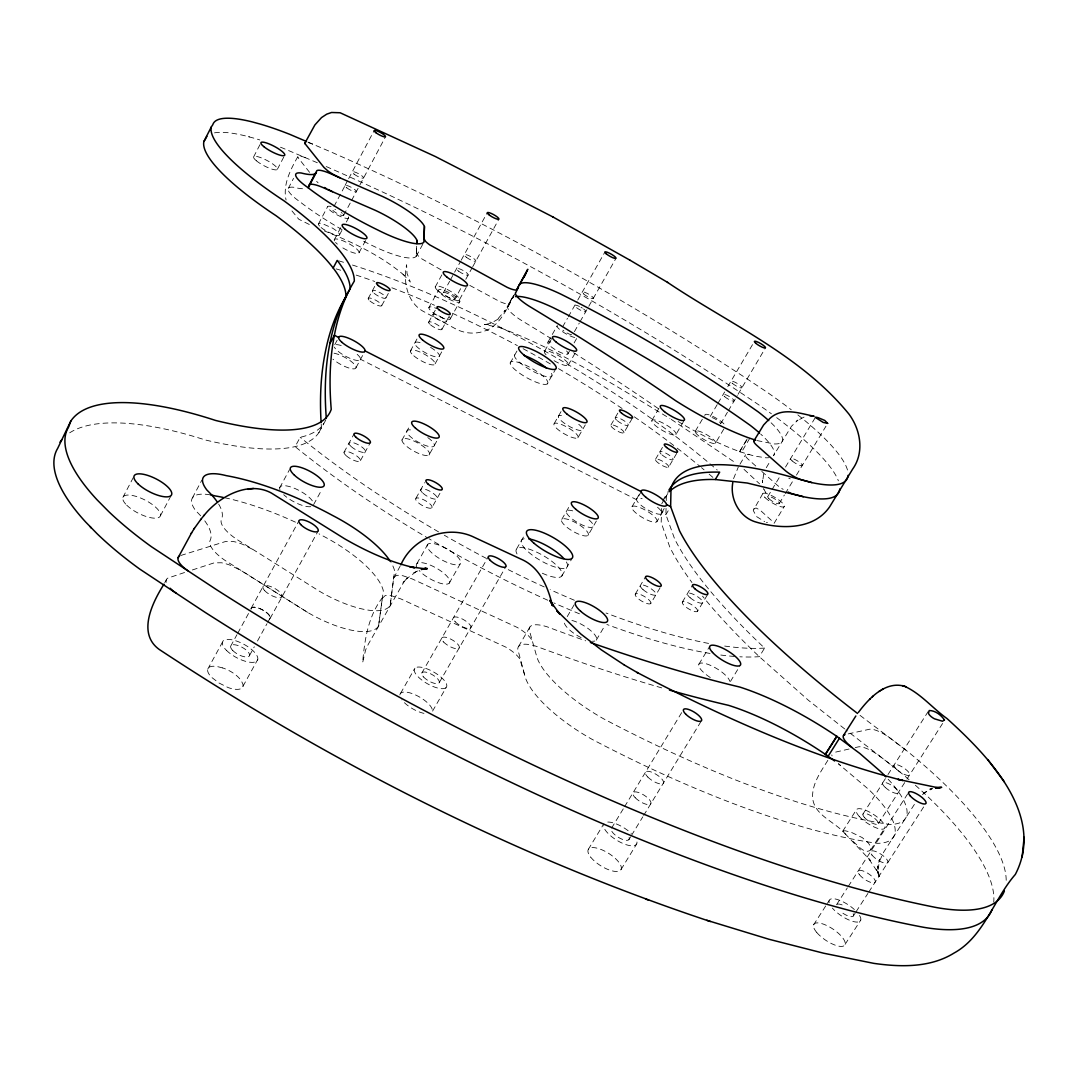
<?xml version="1.0" encoding="UTF-8"?>
<svg xmlns="http://www.w3.org/2000/svg" width="1078" height="1078" viewBox="0 0 1078 1078"><rect width="100%" height="100%" fill="white"/><g stroke="black" fill="none" stroke-linecap="round" stroke-linejoin="round"><path stroke-width="0.75" stroke-dasharray="5 3.75" d="M666.056 508.398L665.908 514.651L674.639 538.919A414.976 105.199 32.7 0 0 764.571 648.08L759.316 656.677A352.142 98.664 29.5 0 1 739.845 656.785M666.258 500.596L666.379 495.92A416.445 105.86 32.7 0 1 668.144 491.501M661.609 508.493L661.178 522.655L669.802 547.098A414.572 106.412 32.8 0 0 691.968 582.524M853.116 841.5C857.509 844.909 864.731 855.029 870.768 849.868L870.04 845.543L868.248 842.875L862.292 837.619L850.879 832.122L845.017 830.734L842.753 831.192L870.431 860.527L867.723 857.199L878.799 873.84L876.266 869.272L879.5 876.495L877.559 871.253L879.244 877.546L877.681 865.957L877.869 871.091L879.661 859.179L878.543 863.303L883.637 852.199L914.858 803.676M416.337 253.424L416.728 245.07M363.677 241.297A104.35 23.568 28.4 0 0 370.091 244.477A53.132 12.222 28.4 0 0 416.202 256.335L416.714 245.178M218.645 504.1A75.15 25.926 27.1 0 1 221.448 519.394A31.855 11.023 28 0 0 241.822 542.477L319.223 591.108A63.602 21.951 28.8 0 0 390.196 605.351L393.82 576.824M192.356 569.966L214.185 562.851L221.435 562.77A25.912 9.392 28 0 1 231.487 565.721L241.688 570.895L307.486 612.317A63.44 22.436 28.7 0 0 378.553 626.022L382.488 596.996M390.196 605.351L394.588 570.801A79.058 26.586 28.6 0 0 391.058 562.581M378.553 626.022L383.323 590.879A78.869 27.166 28.6 0 0 321.621 535.267A162.32 57.619 28.5 0 0 319.048 533.88M763.669 473.929L762.51 482.607L762.442 480.074L762.752 484.345M762.752 493.711L753.252 510.473L756.54 516.564L764.625 521.631M393.713 578.077L400.073 566.273M382.367 598.277L385.142 595.622A22.921 7.896 29.4 0 1 391.961 595.891L400.976 598.977L505.851 647.137A20.981 7.142 30.3 0 1 519.798 658.928L524.541 674.572A86.873 29.456 31.1 0 0 592.199 739.4A458.029 136.529 30.5 0 0 877.236 843.319A98.866 31.531 32.6 0 0 868.41 789.177L838.428 763.817M733.552 478.659L738.376 466.882M551.653 338.923A984.901 322.053 28.1 0 0 521.119 320.233A23.649 5.471 29.3 0 1 508.169 306.246L511.403 299.307A58.01 13.219 29.5 0 1 513.492 297.137M511.403 299.307L508.722 303.929A14.176 3.261 29.1 0 1 499.343 301.355L468.674 284.808M253.613 156.916L260.957 142.741M277.396 169.259L284.767 155.124M297.811 156.674C290.521 169.61 282.638 184.661 286.061 200.036M122.919 497.362L133.322 477.473M288.284 188.421L293.539 178.369M160.42 515.783L170.89 495.974M318.482 223.914L327.523 206.828M334.005 206.41L345.014 185.659M345.054 185.429L347.965 179.959M348.679 178.598L374.201 130.451M192.396 497.928L201.775 480.276M343.72 215.223L350.808 201.909M351.59 200.427L359.176 186.305M359.904 184.944L385.479 136.839M334.261 239.815L342.103 225.073M339.557 234.802L342.575 229.129M346.361 222.028L348.625 217.769M164.759 582.726L166.308 579.816M359.095 252.643L366.965 237.942M337.158 340.244L334.14 345.836A14.876 4.056 28.4 0 1 334.8 344.987M368.177 298.525L376.478 283.123M325.812 419.733A256.025 75.46 26.7 0 1 300.169 437.304L295.129 446.629A352.142 98.664 29.5 0 0 427.589 537.895M279.701 487.755L289.51 469.644M381.801 305.519L390.128 290.144M318.859 432.628L323.791 423.546M416.202 256.335L423.883 242.186M356.023 367.625L365.092 350.916M207.69 669.249L222.391 642.272M251.174 608.248L299.01 520.661M230.638 646.261L236.944 634.699M237.739 633.258L248.775 613.032M313.617 504.598L321.958 489.345M343.99 452.315L353.975 434.07M435.256 286.937L443.166 272.478M428.855 307.729L438.369 290.346M410.354 351.078L417.577 337.886M443.395 292.664L449.62 281.318M450.402 279.889L460.441 261.59M461.209 260.189L487.31 212.609M428.626 322.322L436.927 307.176M249.57 655.424L254.314 646.773M257.48 641.019L266.967 623.731M267.762 622.289L270.133 617.963M270.12 618.422L318.131 530.982M360.47 460.575L370.468 442.371M454.876 299.145A6.603 1.563 28.9 0 0 447.114 293.203A6.603 1.563 28.9 0 0 445.416 295.372A6.603 1.563 28.9 0 0 454.876 299.145L461.896 286.384M465.79 279.296L471.962 268.099M472.73 266.711L498.885 219.157M242.995 686.255L257.777 659.399M442.02 329.208L450.348 314.089M459.578 299.509L467.515 285.091M450.334 318.778L459.875 301.449M435.148 363.758L441.684 351.927M401.986 440.04L410.017 425.527M513.721 295.156L504.666 311.394L505.42 310.1L496.931 319.977L498.373 318.967L490.948 323.238L485.127 324.599L488.294 324.316L484.305 324.451L500.974 327.82L498.225 327.011C559.172 349.622 614.5 385.169 669.977 418.574M514.785 294.146C506.647 308.254 499.882 327.55 481.947 331.849C473.215 334.247 463.634 333.156 455.644 328.857L424.462 311.987C407.336 303.376 402.956 282.207 406.622 264.797L406.999 273.313L410.354 282.072L403.051 274.27L405.315 276.251C381.72 255.823 353.058 242.429 324.316 230.894M508.169 306.246L513.627 296.437M429.017 454.997A15.564 4.528 29 0 0 412.51 440.43A15.564 4.528 29 0 0 405.813 445.632A15.564 4.528 29 0 0 429.017 454.997L437.089 440.525M415.946 498.279L424.678 482.661M510.217 363.057L518.612 348.086M431.766 507.873A9.311 2.857 29.2 0 0 421.875 498.979A9.311 2.857 29.2 0 0 417.9 502.388A9.311 2.857 29.2 0 0 431.766 507.873L441.993 489.655M382.609 597.36C368.097 616.266 364.634 639.618 362.626 662.633L365.617 649.926L368.42 644.024L404.088 581.608L402.107 583.845L408.508 576.595L406.487 578.873L417.092 570.976L413.831 572.728L419.733 570.033M416.97 563.538L427.831 544.269M547.974 342.103L557.326 325.529M544.633 351.159L551.141 339.651M562.595 326.93L567.473 318.306M568.281 316.865L577.026 301.382M577.781 300.048L604.92 252.009M574.399 331.714L579.29 323.09M580.099 321.648L588.049 307.607M588.804 306.287L616.01 258.275M547.233 383.93A21.412 5.309 29.4 0 0 524.151 364.539A21.412 5.309 29.4 0 0 515.742 370.28A21.412 5.309 29.4 0 0 547.233 383.93L555.696 369.013M567.85 353.975L569.413 351.226M574.102 342.939L577.242 337.427M568.214 365.28L576.393 350.889M449.216 583.171L460.171 563.929A19 6.077 29.5 0 0 439.784 545.401A19 6.077 29.5 0 0 431.968 553.041A19 6.077 29.5 0 0 460.171 563.929M554.2 423.56L561.584 410.624M400.585 693.316L414.895 668.239M421.781 673.117L488.307 556.76M577.889 437.789A13.852 3.598 29.8 0 0 562.446 424.894A13.852 3.598 29.8 0 0 557.757 429.367A13.852 3.598 29.8 0 0 577.889 437.789L585.3 424.867M439.298 682.536L506.054 566.368M516.578 548.971L523.962 536.13M432.588 711.089L446.211 687.427A18.42 6.643 29.9 0 0 426.538 668.683A18.42 6.643 29.9 0 0 418.816 677.483A18.42 6.643 29.9 0 0 446.211 687.427M610.93 425.055L619.554 410.125M561.786 519.367L569.992 505.178M623.866 432.817A7.559 1.886 30 0 0 615.322 425.797A7.559 1.886 30 0 0 612.991 428.222A7.559 1.886 30 0 0 623.866 432.817L632.53 417.887M518.572 646.504L529.931 626.965M651.988 420.258L660.383 405.84M561.84 575.962L571.556 559.293M588.089 535.254A15.388 4.433 30.2 0 0 570.895 520.418A15.388 4.433 30.2 0 0 565.788 526.32A15.388 4.433 30.2 0 0 588.089 535.254L596.35 521.078M655.518 459.268L664.331 444.217M567.23 616.616L574.79 603.707M632.031 506.687L639.887 493.279M641.235 491.635L636.505 499.693L360.564 359.284M675.906 434.569A13.947 3.355 30.2 0 0 659.884 421.619A13.947 3.355 30.2 0 0 656.017 426.093A13.947 3.355 30.2 0 0 675.906 434.569L684.341 420.164M668.629 467.124A7.654 1.927 30.3 0 0 659.871 459.929A7.654 1.927 30.3 0 0 657.715 462.543A7.654 1.927 30.3 0 0 668.629 467.124L677.456 452.086M695.364 431.119L704.257 416M717.193 404.627L709.607 417.509A6.36 1.455 30.4 0 1 714.754 418.763A6.36 1.455 30.4 0 1 720.562 423.263M718.042 403.199L724.659 391.961M727.771 386.665L754.398 341.457M661.757 503.776L664.061 499.842M664.83 498.535L668.697 491.986M664.183 508.546L661.825 512.576L665.908 514.651L669.061 509.301M656.893 521.658A14.513 3.935 30.4 0 0 640.319 507.725A14.513 3.935 30.4 0 0 636.128 513.168A14.513 3.935 30.4 0 0 656.893 521.658L664.789 508.264M720.656 423.762L727.421 412.308M728.27 410.88L737.298 395.572M738.08 394.252L765.542 347.763M596.296 640.13L604.758 625.792M715.469 443.139A11.723 2.776 30.4 0 0 701.859 432.224A11.723 2.776 30.4 0 0 698.894 436.051A11.723 2.776 30.4 0 0 715.469 443.139L725.211 426.659M635.292 594.099L645.655 576.622M747.135 439.002L739.629 451.628A101.089 23.056 30.3 0 1 678.129 421.511M749.789 438.247L741.462 452.248L739.629 451.628L748.119 437.695M650.762 603.464A9.042 2.695 30.8 0 0 640.48 594.53A9.042 2.695 30.8 0 0 637.839 598.371A9.042 2.695 30.8 0 0 650.762 603.464L661.164 586.001M739.993 464.187L745.612 454.741M682.361 602.063L692.615 584.95M766.296 467.69L770.285 461.034M697.547 611.239A8.88 2.587 31.1 0 0 687.319 602.467A8.88 2.587 31.1 0 0 684.988 606.281A8.88 2.587 31.1 0 0 697.547 611.239L707.842 594.14M767.779 496.635L771.188 490.962M772.037 489.547L780.58 475.358M785.512 467.07L815.372 417.415M779.259 503.52L784.393 495.004M785.242 493.589L793.812 479.414M796.453 475.115L825.977 426.187M774.085 523.315L784.285 506.458M698.908 664.196L708.933 647.622M588.305 849.41L603.815 823.808M611.576 828.106L623.704 808.136M624.566 806.708L683.695 709.297M628.878 839.695L630.617 836.838M631.492 835.41L642.798 816.868M643.674 815.44L701.36 720.886M730.453 681.431L739.71 666.271M621.022 869.555L636.653 843.993M827.837 760.34C820.87 771.646 812.004 783.652 812.583 797.626C814.146 815.965 835.841 821.786 845.812 834.641M842.753 831.192L856.228 810.023M882.707 782.844L887.1 775.958M887.976 774.57L928.481 711.062M862.885 814.2L882.666 783.167M813.553 924.924L826.516 904.698M827.378 903.351L829.103 900.656M878.287 823.565L906.072 780.485M906.962 779.098L942.59 723.473M870.768 849.868L884.957 827.756M836.515 904.765L847.348 887.868M848.251 886.466L908.727 792.236M853.372 915.95L855.191 913.133M856.094 911.732L867.898 893.433M868.801 892.018L925.935 803.433M845.125 944.301L860.783 920.06M393.942 577.188L396.448 575.504A22.975 7.721 29.4 0 1 403.239 575.841L412.268 578.967L517.278 627.45A21.034 6.98 30.2 0 1 531.292 639.214L532.532 641.733M753.562 509.018L756.001 507.994L759.99 510.029L773.923 522.668M922.472 794.58L927.43 790.821L923.806 793.017L932.079 788.921M804.067 417.065L796.224 421.282L797.949 420.083L791.481 426.255L773.478 455.711A68.965 15.82 30.4 0 0 760.731 434.124M184.554 572.512L167.75 578.145A21.573 8.072 27.6 0 0 166.713 583.548M180.754 555.493L225.72 541.452L232.942 541.452A25.98 9.19 28 0 1 242.995 544.457L253.195 549.659M932.362 788.476L929.762 789.15L932.713 788.49M849.087 749.008L833.658 752.565A18.757 5.727 32.7 0 0 832.822 752.889M855.258 747.593L858.331 746.879A18.339 5.484 32.7 0 1 879.325 755.907M848.224 733.889L869.461 729.267A18.38 5.363 32.6 0 1 890.468 738.376L905.87 750.099A238.184 75.069 32.5 0 1 1006.07 883.461M248.425 136.704L249.463 136.906M757.079 440.579L773.95 443.92A69.086 15.456 30.4 0 0 769.921 421.673M766.418 522.372L767.469 522.709M739.777 451.709L754.277 456.021L765.663 457.773A68.965 15.82 30.4 0 0 769.14 457.651M305.586 157.765L304.185 157.226A12.72 2.776 28.1 0 0 298.04 157.631M311.313 143.59L312.714 144.142M317.336 162.751L282.935 148.171A134.494 30.642 28.2 0 0 278.515 146.46M307.971 142.121L330.353 151.688A815.817 227.822 29.4 0 1 763.979 390.128A164.045 36.652 30.3 0 1 791.279 409.775M309.292 224.48L298.754 219.211L289.591 208.027M441.131 269.85L422.118 259.043A15.375 3.53 28.8 0 1 417.833 255.405L416.391 252.845M307.486 612.317L230.342 563.713A31.774 11.265 28 0 1 210.129 540.482A74.961 26.492 27.1 0 0 203.769 519.542M671.298 419.396L736.476 463.486M905.87 750.099L876.441 727.744A415.38 103.987 32.7 0 1 858.883 714.485M909.05 779.69A237.618 76.754 32.6 0 0 894.659 767.671L845.974 729.941M879.325 755.907L894.659 767.671M844.68 728.917L808.473 700.336L759.316 656.677A414.572 106.412 32.8 0 1 702.533 596.161M744.022 469.361L759.599 483.874M755.772 466.019L748.523 459.538A13.933 3.261 30.7 0 1 749.358 454.7M761.796 471.423L776.281 484.386A14.068 3.328 30.9 0 0 783.194 489.385M318.118 182.883L316.649 181.347M309.588 172.359L298.054 157.631M763.547 488.644L765.879 492.767L763.925 489.129M524.541 674.572L518.707 652.783A34.375 11.521 30.6 0 1 536.359 646.342A783.531 202.866 28.2 0 0 661.703 687.872M888.151 779.219A99.095 30.831 32.6 0 1 889.377 824.4A459.026 133.483 30.5 0 1 604.286 719.174A87.089 28.81 31.1 0 1 536.184 654.656L530.133 633.15A34.456 11.279 30.6 0 1 547.664 626.992A785.067 198.244 28.2 0 0 585.718 640.831M321.082 227.512A11.885 2.803 28.2 0 0 323.171 229.088L325.704 230.611A11.858 2.102 26.9 0 0 337.832 235.489L339.031 235.354A11.885 2.803 28.2 0 0 332.374 228.051L322.053 223.523A11.885 2.803 28.2 0 0 319.546 226.057M348.41 216.867A11.898 2.735 28.2 0 1 341.982 217.136A11.898 2.735 28.2 0 1 329.073 209.415A11.898 2.735 28.2 0 1 331.081 206.491M448.974 316.406A12.154 2.978 28.9 0 1 443.974 318.562A12.154 2.978 28.9 0 1 429.435 309.184A12.154 2.978 28.9 0 1 437.021 308.685M566.57 350.956A11.629 2.735 29.5 0 1 563.268 353.517A11.629 2.735 29.5 0 1 549.214 345.108A11.629 2.735 29.5 0 1 552.569 342.588M574.763 337.508A11.656 2.668 29.5 0 1 563.673 332.428A11.656 2.668 29.5 0 1 557.056 326.176M704.945 415.367A11.75 2.695 30.4 0 1 714.175 417.051A11.75 2.695 30.4 0 1 725.305 425.904M343.127 214.091A6.374 1.455 28.2 0 1 340.621 215.048A6.374 1.455 28.2 0 1 333.021 210.506A6.374 1.455 28.2 0 1 335.554 209.563M341.187 212.487A6.374 1.455 28.2 0 1 342.305 213.323M571.704 334.8A6.306 1.442 29.5 0 1 562.905 330.178M326.203 166.551A814.065 233.037 29.4 0 1 756.257 403.132A163.775 37.528 30.3 0 1 771.403 413.79M776.659 417.658A163.775 37.528 30.3 0 1 838.374 480.801M790.241 478.848A6.711 1.563 30.9 0 1 788.759 478.16M583.602 308.982A6.333 1.388 29.5 0 1 583.724 311.542A6.333 1.388 29.5 0 1 575.194 306.395A6.333 1.388 29.5 0 1 579.506 306.489M580.948 307.257A6.333 1.388 29.5 0 1 582.349 308.106M764.571 648.08A352.493 97.546 29.5 0 1 723.89 645.951M708.596 643.418A352.493 97.546 29.5 0 1 606.038 613.005M574.372 600.257A352.493 97.546 29.5 0 1 550.171 589.653M544.242 586.944A352.493 97.546 29.5 0 1 508.264 569.656M486.38 558.404A352.493 97.546 29.5 0 1 444.325 535.227M438.584 531.899A352.493 97.546 29.5 0 1 300.169 437.304M566.381 561.961A26.398 7.964 30.1 0 1 555.224 567.109A26.398 7.964 30.1 0 1 525.983 549.699A26.398 7.964 30.1 0 1 527.304 538.69M915.343 785.202A237.618 76.754 32.6 0 1 993.727 902.111M734.482 656.448A352.142 98.664 29.5 0 1 718.554 654.737M710.038 653.443A352.142 98.664 29.5 0 1 606.847 624.472M579.465 613.8A352.142 98.664 29.5 0 1 553.849 602.925M547.759 600.23A352.142 98.664 29.5 0 1 429.017 538.744M69.666 432.83A237.012 82.79 28.2 0 1 205.157 439.932A255.742 76.309 26.6 0 0 321.419 427.414A4636.303 809.16 40.5 0 1 321.204 424.26M224.682 497.74A162.32 57.619 28.5 0 1 296.827 522.803M200.629 515.796A74.961 26.492 27.1 0 0 195.994 511.012A45.599 15.698 27.8 0 1 210.56 494.91M310.76 506.673A19.013 6.212 28.3 0 1 283.716 494.694M279.93 489.668A19.013 6.212 28.3 0 1 293.486 487.916A19.013 6.212 28.3 0 1 313.334 502.671M416.741 567.055A18.959 6.212 29.5 0 1 435.943 567.877A18.959 6.212 29.5 0 1 447.114 584.087A18.959 6.212 29.5 0 1 419.072 570.437M571.906 620.443A18.488 5.902 30.6 0 1 592.927 632.651A18.488 5.902 30.6 0 1 592.428 641.235M581.123 637.61A18.488 5.902 30.6 0 1 564.71 620.928M710.281 677.536A17.962 5.498 31.5 0 1 698.813 664.371A17.962 5.498 31.5 0 1 714.539 667.349A17.962 5.498 31.5 0 1 729.739 681.229M250.999 609.326A10.753 3.975 28.3 0 1 262.493 609.838A10.753 3.975 28.3 0 1 269.325 619.163M657.499 507.226A14.526 3.894 30.4 0 1 657.957 514.044A14.526 3.894 30.4 0 1 639.281 503.682A14.526 3.894 30.4 0 1 642.151 498.696M357.168 354.339A14.876 4.056 28.4 0 1 353.314 359.567A14.876 4.056 28.4 0 1 334.382 347.143M336.309 344.664A14.876 4.056 28.4 0 1 341.416 345.593M589.006 519.892A15.402 4.379 30.1 0 1 588.938 527.25A15.402 4.379 30.1 0 1 569.09 516.254A15.402 4.379 30.1 0 1 572.714 510.864M427.791 437.574A15.591 4.487 29 0 1 430.944 446.818A15.591 4.487 29 0 1 409.788 436.118A15.591 4.487 29 0 1 414.06 430.634M840.368 765.326A18.757 5.727 32.7 0 1 838.576 763.857M832.041 755.88A18.757 5.727 32.7 0 1 831.825 754.896M423.964 713.366A18.353 6.818 29.9 0 1 401.798 699.757M399.884 694.96A18.353 6.818 29.9 0 1 416.607 695.458A18.353 6.818 29.9 0 1 432.426 710.793M636.963 841.999A19.269 7.169 32 0 1 621.13 842.646A19.269 7.169 32 0 1 603.451 825.775M607.776 822.056A19.269 7.169 32 0 1 631.358 833.483M859.53 915.465A18.676 6.495 33.7 0 1 853.143 921.488A18.676 6.495 33.7 0 1 832.391 908.107M829.144 902.663A18.676 6.495 33.7 0 1 836.757 899.321A18.676 6.495 33.7 0 1 854.382 909.549M629.094 837.498A10.443 3.881 32 0 1 622.127 839.25A10.443 3.881 32 0 1 611.334 830.289M853.17 913.713A10.12 3.517 33.7 0 1 850.488 916.61A10.12 3.517 33.7 0 1 840.921 911.772M837.296 904.186A10.12 3.517 33.7 0 1 844.573 906.046M251.147 608.706A10.618 3.921 28.3 0 1 262.709 610.013A10.618 3.921 28.3 0 1 269.608 618.839M517.022 553.957A26.371 8.058 30.1 0 1 534.203 551.047A26.371 8.058 30.1 0 1 562.137 573.024A26.371 8.058 30.1 0 1 540.28 572.256M336.161 268.894A343.518 93.867 29.5 0 1 340.715 270.241M356.212 275.106A343.518 93.867 29.5 0 1 374.767 281.466M391.853 287.772A343.518 93.867 29.5 0 1 434.501 305.263M452.342 313.253A343.518 93.867 29.5 0 1 517.373 345.607M523.099 348.693A343.518 93.867 29.5 0 1 551.478 364.566M558.512 368.649A343.518 93.867 29.5 0 1 622.046 408.468M634.336 416.836A343.518 93.867 29.5 0 1 675.893 447.141M677.159 448.125A343.518 93.867 29.5 0 1 700.215 466.599M701.509 467.677A343.518 93.867 29.5 0 1 704.082 469.846M709.135 474.158A343.518 93.867 29.5 0 1 712.868 477.379M662.876 500.744A416.041 107.086 32.8 0 1 668.037 492.875M334.059 353.207A14.863 4.096 28.4 0 1 352.722 362.707A14.863 4.096 28.4 0 1 351.59 368.676A14.863 4.096 28.4 0 1 332.94 359.163M338.721 260.849A343.855 92.802 29.5 0 1 346.308 263.113M352.466 265.04A343.855 92.802 29.5 0 1 717.234 470.021M551.437 373.379A21.439 5.255 29.5 0 1 530.699 370.05A21.439 5.255 29.5 0 1 517.049 353.975M430.58 347.372A14.027 3.625 28.9 0 1 437.695 357.02A14.027 3.625 28.9 0 1 418.102 347.83A14.027 3.625 28.9 0 1 421.175 342.952M578.738 424.287A13.866 3.557 29.8 0 1 578.616 430.203A13.866 3.557 29.8 0 1 560.735 420.272A13.866 3.557 29.8 0 1 564.063 416.135M308.793 142.768A12.747 2.708 28.1 0 1 311.313 143.59M797.855 414.909A164.045 36.652 30.3 0 1 847.982 472.407M546.074 354.756A13.798 3.301 29.5 0 1 552.974 352.829A13.798 3.301 29.5 0 1 568.524 364.485A13.798 3.301 29.5 0 1 553.607 360.416M214.482 132.863A134.494 30.642 28.2 0 1 244.976 135.788L253.667 138.092A134.494 30.642 28.2 0 1 259.798 139.938M573.631 352.708A984.901 322.053 28.1 0 1 659.359 409.317M342.009 229.614A104.35 23.568 28.4 0 1 299.644 201.573A30.75 7.074 28.1 0 1 293.795 187.276A48.16 10.861 27.8 0 0 305.034 188.663M334.49 240.92A14.014 3.342 28.3 0 1 347.399 242.846A14.014 3.342 28.3 0 1 358.475 253.33A14.014 3.342 28.3 0 1 339.853 245.986M337.387 244.113A14.014 3.342 28.3 0 1 335.554 242.388M222.634 667.929L218.147 666.783A19.687 7.802 28.2 0 0 211.531 677.28L219.063 683.048L228.199 687.589A19.687 7.802 28.2 0 0 242.833 683.937L241.485 681.188A19.66 8.947 27.4 0 0 222.634 667.929M896.68 769.409A9.23 2.735 32.9 0 0 909.603 774.961A9.23 2.735 32.9 0 0 899.308 765.474A9.23 2.735 32.9 0 0 896.68 769.409M871.981 855.083A10.187 3.315 33.4 0 0 887.005 863.168A10.187 3.315 33.4 0 0 878.718 852.873A10.187 3.315 33.4 0 0 871.981 855.083M455.185 621.75A10.039 3.396 29.9 0 0 470.372 628.191A10.039 3.396 29.9 0 0 460.778 618.287A10.039 3.396 29.9 0 0 455.185 621.75M647.797 777.036A10.51 3.665 31.9 0 0 663.213 783.41A10.51 3.665 31.9 0 0 652.392 772.441A10.51 3.665 31.9 0 0 647.797 777.036M264.541 590.488A10.78 3.894 28.3 0 0 281.237 597.455A10.78 3.894 28.3 0 0 271.777 586.984A10.78 3.894 28.3 0 0 264.541 590.488M764.989 497.551A12.505 3.032 30.9 0 0 783.571 506.956A12.505 3.032 30.9 0 0 771.969 495.772A12.505 3.032 30.9 0 0 764.989 497.551M441.441 294.281A12.181 2.897 28.9 0 0 459.484 302.096A12.181 2.897 28.9 0 0 446.454 291.37A12.181 2.897 28.9 0 0 441.441 294.281M768.87 498.642A6.697 1.63 30.9 0 0 778.855 503.763A6.697 1.63 30.9 0 0 772.818 497.834A6.697 1.63 30.9 0 0 768.87 498.642M724.51 396.542A6.374 1.401 30.4 0 0 733.916 401.124A6.374 1.401 30.4 0 0 727.502 395.532A6.374 1.401 30.4 0 0 724.51 396.542M458.676 271.211A6.616 1.509 28.9 0 0 468.135 275.052A6.616 1.509 28.9 0 0 460.319 269.136A6.616 1.509 28.9 0 0 458.676 271.211M346.833 187.868A6.468 1.428 28.3 0 0 356.266 191.776A6.468 1.428 28.3 0 0 348.881 186.184A6.468 1.428 28.3 0 0 346.833 187.868M422.994 493.266A9.311 2.83 29.2 0 0 436.873 498.777A9.311 2.83 29.2 0 0 426.969 489.897A9.311 2.83 29.2 0 0 422.994 493.266M351.118 446.521A9.271 2.789 28.6 0 0 365.078 452.113A9.271 2.789 28.6 0 0 355.471 443.449A9.271 2.789 28.6 0 0 351.118 446.521M635.225 797.72A10.484 3.746 31.9 0 0 650.627 804.04A10.484 3.746 31.9 0 0 639.887 793.004A10.484 3.746 31.9 0 0 635.225 797.72M859.409 874.676A10.16 3.382 33.6 0 0 874.406 882.734A10.16 3.382 33.6 0 0 866.2 872.358A10.16 3.382 33.6 0 0 859.409 874.676M443.597 642.003A10.012 3.477 29.9 0 0 458.77 648.377A10.012 3.477 29.9 0 0 449.243 638.419A10.012 3.477 29.9 0 0 443.597 642.003M885.213 787.385A9.203 2.789 33 0 0 898.122 792.896A9.203 2.789 33 0 0 887.881 783.356A9.203 2.789 33 0 0 885.213 787.385M690.122 597.711A8.88 2.547 31.1 0 0 702.694 602.696A8.88 2.547 31.1 0 0 692.426 593.938A8.88 2.547 31.1 0 0 690.122 597.711M643.027 589.626A9.055 2.655 30.8 0 0 655.95 594.733A9.055 2.655 30.8 0 0 645.641 585.826A9.055 2.655 30.8 0 0 643.027 589.626M126.692 505.151A20.913 7.398 27.1 0 0 159.153 517.292A20.913 7.398 27.1 0 0 139.089 497.416A20.913 7.398 27.1 0 0 126.692 505.151M859.206 816.383A16.925 5.363 33.1 0 0 884.027 828.82A16.925 5.363 33.1 0 0 868.518 811.559A16.925 5.363 33.1 0 0 859.206 816.383M226.434 650.33A19.754 7.613 28.2 0 0 256.766 661.11A19.754 7.613 28.2 0 0 237.025 641.221A19.754 7.613 28.2 0 0 226.434 650.33M590.623 857.05A19.215 7.357 32.1 0 0 619.567 870.903A19.215 7.357 32.1 0 0 603.72 850.636A19.215 7.357 32.1 0 0 590.623 857.05M816.868 932.605A18.622 6.657 33.9 0 0 844.114 945.716A18.622 6.657 33.9 0 0 827.001 925.652A18.622 6.657 33.9 0 0 816.868 932.605M232.781 650.533A10.564 4.069 28.2 0 0 249.018 656.34A10.564 4.069 28.2 0 0 238.494 645.695A10.564 4.069 28.2 0 0 232.781 650.533M423.573 676.997A9.972 3.598 29.9 0 0 438.719 683.29A9.972 3.598 29.9 0 0 429.314 673.224A9.972 3.598 29.9 0 0 423.573 676.997M864.583 817.636A9.055 2.87 33.1 0 0 877.829 824.158A9.055 2.87 33.1 0 0 869.34 814.887A9.055 2.87 33.1 0 0 864.583 817.636M346.119 455.644A9.271 2.83 28.6 0 0 360.079 461.209A9.271 2.83 28.6 0 0 350.498 452.517A9.271 2.83 28.6 0 0 346.119 455.644M430.499 324.815A7.573 1.886 28.9 0 0 441.751 329.625A7.573 1.886 28.9 0 0 433.693 322.874A7.573 1.886 28.9 0 0 430.499 324.815M369.97 300.991A7.694 1.94 28.5 0 0 381.491 305.923A7.694 1.94 28.5 0 0 373.487 299.145A7.694 1.94 28.5 0 0 369.97 300.991M413.804 355.807A14.014 3.665 28.9 0 0 434.663 364.58A14.014 3.665 28.9 0 0 419.773 351.927A14.014 3.665 28.9 0 0 413.804 355.807M662.135 455.01A7.654 1.913 30.3 0 0 673.036 459.619A7.654 1.913 30.3 0 0 664.264 452.437A7.654 1.913 30.3 0 0 662.135 455.01M617.317 420.743A7.573 1.873 30 0 0 628.191 425.365A7.573 1.873 30 0 0 619.634 418.345A7.573 1.873 30 0 0 617.317 420.743M434.663 317.228A7.586 1.873 28.9 0 0 445.915 322.066A7.586 1.873 28.9 0 0 437.843 315.328A7.586 1.873 28.9 0 0 434.663 317.228M374.133 293.297A7.694 1.913 28.5 0 0 385.654 298.242A7.694 1.913 28.5 0 0 377.637 291.478A7.694 1.913 28.5 0 0 374.133 293.297M792.141 460.899A6.805 1.55 30.8 0 0 802.086 465.696A6.805 1.55 30.8 0 0 795.052 459.551A6.805 1.55 30.8 0 0 792.141 460.899M732.312 383.296A6.387 1.374 30.3 0 0 741.718 387.905A6.387 1.374 30.3 0 0 735.277 382.34A6.387 1.374 30.3 0 0 732.312 383.296M466.329 257.265A6.63 1.469 29 0 0 475.789 261.146A6.63 1.469 29 0 0 467.946 255.257A6.63 1.469 29 0 0 466.329 257.265M583.454 293.849A6.333 1.347 29.5 0 0 592.967 298.525A6.333 1.347 29.5 0 0 586.971 293.243A6.333 1.347 29.5 0 0 583.454 293.849M354.096 174.164A6.481 1.388 28.3 0 0 363.542 178.113A6.481 1.388 28.3 0 0 356.131 172.534A6.481 1.388 28.3 0 0 354.096 174.164M256.402 160.797A13.408 3.018 27.8 0 0 276.736 169.798A13.408 3.018 27.8 0 0 263.369 158.709A13.408 3.018 27.8 0 0 256.402 160.797M438.719 291.383A13.771 3.261 28.9 0 0 459.12 300.236A13.771 3.261 28.9 0 0 444.379 288.109A13.771 3.261 28.9 0 0 438.719 291.383"/><path stroke-width="1.5" d="M857.549 713.461A415.38 103.987 32.7 0 1 679.49 530.74L670.637 506.62L671.015 488.051A416.849 104.647 32.7 0 1 793.098 477.541L811.855 482.594A164.045 36.652 30.3 0 0 848.076 475.358M423.977 239.329L424.436 226.542A41.004 9.042 28.5 0 0 382.38 196.412L332.401 174.515A20.442 4.501 28.2 0 0 316.474 171.51A48.24 10.605 27.9 0 1 301.288 173.006A30.804 6.913 28.2 0 0 307.243 187.1A104.526 23.029 28.4 0 0 377.852 230.032A53.226 11.939 28.5 0 0 423.883 242.186L424.436 226.542M416.93 240.394L416.795 243.507L416.93 240.394A40.937 9.257 28.5 0 0 375.009 210.197L325.03 188.475A20.401 4.608 28.2 0 0 309.063 185.578A48.16 10.861 27.8 0 1 308.012 187.653M732.784 482.701C729.698 499.289 739.831 517.709 756.419 522.17C780.795 529.298 813.62 530.093 829.669 506.795L852.671 469.065C864.556 452.41 860.581 429.812 849.006 414.181C801.197 355.43 729.038 323.764 667.39 282.274M706.804 920.289L768.924 939.248L823.727 953.235L873.759 963.355C900.561 967.182 930.206 967.882 954.057 953.046C983.985 936.647 993.849 898.931 1015.328 874.447C1045.862 815.709 988.917 756.823 949.192 720.535L946.969 718.527C932.645 708.34 920.774 693.518 904.523 686.268M1024.1 837.242L1022.187 856.902M306.489 141.487L290.076 134.467A134.71 29.928 28.2 0 0 260.822 124.253L252.144 121.881A134.71 29.928 28.2 0 0 212.811 124.684L211.288 127.002A156.984 35.022 28.3 0 0 283.851 200.724A218.767 54.358 27.2 0 1 354.312 281.088A4615.578 786.253 40.2 0 0 334.611 334.086L334.153 336.457A4661.056 793.044 40.2 0 0 331.229 409.344A256.308 74.611 26.7 0 1 215.492 420.42A237.618 80.998 28.3 0 0 70.798 421.107L68.547 427.117A205.628 70.393 28 0 0 97.114 499.869L108.568 511.444A205.628 70.393 28 0 0 151.54 546.789L216.88 589.895A815.628 227.714 29.4 0 0 936.324 907.528A238.184 75.069 32.5 0 0 1004.4 890.954M70.798 421.107L57.686 448.354A205.103 71.943 27.9 0 0 85.62 521.968L96.98 533.61A205.103 71.943 27.9 0 0 139.736 569.076L204.833 612.156A813.877 232.929 29.4 0 0 923.415 927.255A237.618 76.754 32.6 0 0 991.976 909.738M524.056 277.221L527.789 269.284L516.497 289.969A14.203 3.18 29.2 0 1 507.145 287.327L429.799 244.922A15.402 3.45 28.8 0 1 425.5 241.297L424.031 238.764M517.238 289.47L518.491 286.788L515.971 292.232A23.689 5.336 29.3 0 0 529.015 306.125A987.381 315.072 28.1 0 1 675.461 400.571A101.251 22.517 30.2 0 0 747.97 437.601L755.705 440.201M321.109 422.697A4636.303 809.16 40.5 0 1 325.111 353.247L325.596 350.822A4591.35 802.288 40.4 0 1 345.93 296.693A218.349 55.625 27.1 0 0 276.022 215.681A156.714 35.857 28.3 0 1 203.904 141.461L211.288 127.002M304.966 142.983L314.897 124.927L321.513 117.583L326.728 114.16L331.539 112.489L340.122 112.759L435.35 156.526L552.92 216.947M309.211 185.025L315.867 172.372M308.577 187.073L316.002 172.965M163.977 584.182C152.753 602.009 136.744 633.19 159.221 649.441C330.663 762.456 515.324 856.74 710.415 921.528M178.139 557.649L191.614 532.801M333.156 268.031L337.212 260.404A218.551 54.991 27.2 0 1 350.107 288.891A4603.41 794.297 40.3 0 0 330.097 342.467L329.625 344.866A4648.632 801.129 40.3 0 0 326.311 418.385M329.855 343.653L334.382 335.271L338.667 337.454M525.889 273.286L519.124 285.454A58.104 12.909 29.5 0 1 560.897 294.159A393.564 98.381 29.9 0 1 758.225 411.89A69.086 15.456 30.4 0 1 768.776 420.622M400.841 564.912C412.537 537.639 447.491 524.097 474.28 537.329L521.011 559.132C539.822 567.109 548.096 587.092 552.394 605.647L550.13 600.082L553.068 605.782L550.13 600.877L559.913 614.244L556.733 610.539L580.759 633.945L601.349 649.872L624.351 665.018M669.155 491.743A416.041 107.086 32.8 0 1 715.307 479.521L719.686 472.151A416.445 105.86 32.7 0 0 668.886 490.126M753.967 440.74L763.601 425.001L769.045 419.18M194.229 528.597L200.885 519.3M191.251 533.381L194.404 528.328M885.941 776.888A99.095 30.831 32.6 0 0 879.985 770.999L859.759 753.414L836.717 736.287L825.371 754.357A147.915 47.944 32.6 0 0 728.58 705.349A783.531 202.866 28.2 0 1 669.465 690.095M839.466 738.214L828.106 756.284L825.371 754.357L836.892 736.368M843.522 735.398L855.838 715.994M203.904 141.461L205.453 139.089A134.494 30.642 28.2 0 1 206.909 136.488M858.398 712.41C869.178 698.086 886.318 679.639 906.18 686.807M203.944 515.553C218.821 496.742 248.142 480.411 271.346 493.023L344.556 538.731C366.48 551.37 389.778 562.096 414.545 567.756L409.936 566.853L426.821 568.982L422.441 568.901M200.629 519.623L204.429 514.947M872.371 696.833L873.355 695.916M869.582 699.447L870.364 698.706M769.652 418.655C782.17 406.675 799.62 413.413 814.106 416.243L809.767 415.771M878.934 691.497L880.456 690.553M881.454 689.933L883.125 688.909M421.282 569.588L425.958 568.214L422.751 568.982M247.913 489.372L253.451 488.455M422.684 569.157L427.306 568.524L422.576 568.793M935.65 787.816L941.7 787.344L935.637 787.627M935.542 787.816L939.787 788.126L897.92 779.354L902.717 780.499C809.821 756.5 721.815 716.776 637.044 672.429L637.772 672.847L624.256 664.964M715.307 479.521L747.229 483.025L803.312 496.702A163.775 37.528 30.3 0 0 839.789 488.954M803.312 496.702L793.556 494.155A14.068 3.328 30.9 0 1 787.964 491.986M811.855 482.594L802.113 479.993A14.095 3.247 30.9 0 1 784.824 470.197L756.918 445.483A13.96 3.194 30.7 0 1 754.91 440.35M902.313 685.581L903.957 686.107M645.587 899.065L648.7 900.13M332.469 191.695L327.685 189.351M339.839 177.762L333.439 174.501A16.103 3.49 28.2 0 1 327.631 170.715L323.979 167.427L305.222 143.926M365.092 350.916L641.235 491.635M666.554 504.531L670.637 506.62M552.65 216.799L629.768 260.067M629.606 259.973L667.767 282.49M825.546 754.425L834.601 760.974M188.057 570.882L185.834 569.265A21.627 7.896 27.6 0 1 179.541 556.005M176.118 593.156L173.908 591.539A21.573 8.072 27.6 0 1 170.149 588.238M90.094 526.563L91.347 528.099M1004.4 781.887L987.744 759.545M851.782 747.243A18.798 5.606 32.6 0 1 844.963 734.617M326.082 188.448A16.076 3.584 28.2 0 1 324.505 187.505M515.446 296.598A58.01 13.219 29.5 0 1 553.284 307.702A392.823 100.699 29.9 0 1 750.221 425.352A68.965 15.82 30.4 0 1 759.559 433.06M528.732 538.865A26.398 7.964 30.1 0 1 563.767 558.498M59.991 442.209A237.012 82.79 28.2 0 1 61.715 439.864M590.394 642.475A785.067 198.244 28.2 0 0 739.777 687.05A148.279 46.893 32.5 0 1 836.717 736.287M390.371 561.476A79.058 26.586 28.6 0 0 332.523 515.432A162.738 56.379 28.5 0 0 226.178 475.627A45.721 15.348 27.9 0 0 207.07 490.247A75.15 25.926 27.1 0 1 216.921 501.445M210.56 494.91A45.599 15.698 27.8 0 1 215.317 495.947A162.32 57.619 28.5 0 1 223.321 497.457M523.989 355.43A21.439 5.255 29.5 0 1 546.586 368.177M305.209 143.926A12.747 2.708 28.1 0 1 305.505 142.458M944.463 719.969L942.522 721.222L934.451 718.81A9.136 3.935 26.8 0 1 928.441 713.34L929.236 710.523C935.327 710.51 941.175 715.091 944.463 719.969M827.661 423.384L823.174 422.414L815.372 417.415A6.737 0.822 20.6 0 1 818.418 417.765L824.737 420.42L827.661 423.384M910.088 795.753A10.268 3.086 33.1 0 0 925.22 803.918A10.268 3.086 33.1 0 0 916.664 793.853A10.268 3.086 33.1 0 0 910.088 795.753M490.288 560.412A10.12 3.167 29.8 0 0 505.528 567.015A10.12 3.167 29.8 0 0 495.705 557.299A10.12 3.167 29.8 0 0 490.288 560.412M685.904 714.323A10.591 3.423 31.7 0 0 701.36 720.886A10.591 3.423 31.7 0 0 690.284 710.092A10.591 3.423 31.7 0 0 685.904 714.323M300.627 524.474A10.861 3.625 28.4 0 0 317.377 531.643A10.861 3.625 28.4 0 0 307.688 521.375A10.861 3.625 28.4 0 0 300.627 524.474M428.114 484.116A9.325 2.803 29.2 0 0 441.993 489.655A9.325 2.803 29.2 0 0 432.049 480.801A9.325 2.803 29.2 0 0 428.114 484.116M356.117 437.372A9.284 2.762 28.6 0 0 370.091 442.991A9.284 2.762 28.6 0 0 360.443 434.34A9.284 2.762 28.6 0 0 356.117 437.372M645.601 497.025A14.553 3.854 30.4 0 0 666.366 505.582A14.553 3.854 30.4 0 0 649.724 491.716A14.553 3.854 30.4 0 0 645.601 497.025M534.162 543.366A26.424 7.883 30.1 0 0 572.297 558A26.424 7.883 30.1 0 0 542.221 532.276A26.424 7.883 30.1 0 0 534.162 543.366M695.27 589.114A8.893 2.52 31 0 0 707.842 594.14A8.893 2.52 31 0 0 697.547 585.394A8.893 2.52 31 0 0 695.27 589.114M648.228 580.853A9.069 2.628 30.8 0 0 661.164 586.001A9.069 2.628 30.8 0 0 650.816 577.094A9.069 2.628 30.8 0 0 648.228 580.853M137.903 483.752A20.967 7.236 27.1 0 0 170.405 496.042A20.967 7.236 27.1 0 0 150.206 476.274A20.967 7.236 27.1 0 0 137.903 483.752M294.456 475.236A19.067 6.077 28.3 0 0 323.373 486.528A19.067 6.077 28.3 0 0 303.888 468.512A19.067 6.077 28.3 0 0 294.456 475.236M580.557 611.172A18.542 5.767 30.6 0 0 607.305 621.494A18.542 5.767 30.6 0 0 586.472 603.074A18.542 5.767 30.6 0 0 580.557 611.172M712.518 652.419A18.003 5.377 31.5 0 0 739.4 665.813A18.003 5.377 31.5 0 0 723.527 648.565A18.003 5.377 31.5 0 0 712.518 652.419M342.076 342.427A14.89 4.002 28.4 0 0 364.485 351.778A14.89 4.002 28.4 0 0 349.07 338.411A14.89 4.002 28.4 0 0 342.076 342.427M415.488 428.155A15.604 4.433 29 0 0 438.706 437.614A15.604 4.433 29 0 0 422.104 423.115A15.604 4.433 29 0 0 415.488 428.155M575.692 509.207A15.415 4.339 30.1 0 0 598.007 518.235A15.415 4.339 30.1 0 0 580.719 503.453A15.415 4.339 30.1 0 0 575.692 509.207M755.853 343.33A6.414 1.267 30.3 0 0 765.286 348.005A6.414 1.267 30.3 0 0 758.75 342.521A6.414 1.267 30.3 0 0 755.853 343.33M489.439 215.169A6.657 1.361 29 0 0 498.885 219.157A6.657 1.361 29 0 0 490.962 213.323A6.657 1.361 29 0 0 489.439 215.169M606.132 253.721A6.374 1.253 29.6 0 0 615.673 258.464A6.374 1.253 29.6 0 0 609.596 253.263A6.374 1.253 29.6 0 0 606.132 253.721M376.047 132.796A6.508 1.294 28.5 0 0 385.479 136.839A6.508 1.294 28.5 0 0 377.987 131.314A6.508 1.294 28.5 0 0 376.047 132.796M556.302 342.184A13.825 3.221 29.5 0 0 576.393 350.889A13.825 3.221 29.5 0 0 560.991 338.452A13.825 3.221 29.5 0 0 556.302 342.184M664.466 411.621A13.974 3.288 30.2 0 0 684.341 420.164A13.974 3.288 30.2 0 0 668.252 407.255A13.974 3.288 30.2 0 0 664.466 411.621M378.297 285.576A7.708 1.886 28.5 0 0 389.832 290.548A7.708 1.886 28.5 0 0 381.787 283.797A7.708 1.886 28.5 0 0 378.297 285.576M438.827 309.642A7.586 1.846 28.9 0 0 450.092 314.493A7.586 1.846 28.9 0 0 441.993 307.769A7.586 1.846 28.9 0 0 438.827 309.642M621.642 413.251A7.573 1.846 30 0 0 632.53 417.887A7.573 1.846 30 0 0 623.946 410.893A7.573 1.846 30 0 0 621.642 413.251M666.554 447.464A7.667 1.886 30.3 0 0 677.456 452.086A7.667 1.886 30.3 0 0 668.656 444.918A7.667 1.886 30.3 0 0 666.554 447.464M524.191 355.255A21.452 5.188 29.5 0 0 555.696 369.013A21.452 5.188 29.5 0 0 532.505 349.703A21.452 5.188 29.5 0 0 524.191 355.255M446.669 276.871A13.798 3.194 28.9 0 0 467.084 285.791A13.798 3.194 28.9 0 0 452.275 273.718A13.798 3.194 28.9 0 0 446.669 276.871M263.76 146.581A13.421 2.951 27.9 0 0 284.107 155.65A13.421 2.951 27.9 0 0 270.686 144.6A13.421 2.951 27.9 0 0 263.76 146.581M345.324 229.385A14.027 3.274 28.3 0 0 366.399 238.602A14.027 3.274 28.3 0 0 351.886 226.596A14.027 3.274 28.3 0 0 345.324 229.385M422.522 339.934A14.041 3.584 28.9 0 0 443.395 348.773A14.041 3.584 28.9 0 0 428.438 336.174A14.041 3.584 28.9 0 0 422.522 339.934M566.664 413.79A13.879 3.517 29.8 0 0 586.796 422.28A13.879 3.517 29.8 0 0 571.273 409.438A13.879 3.517 29.8 0 0 566.664 413.79"/></g></svg>
